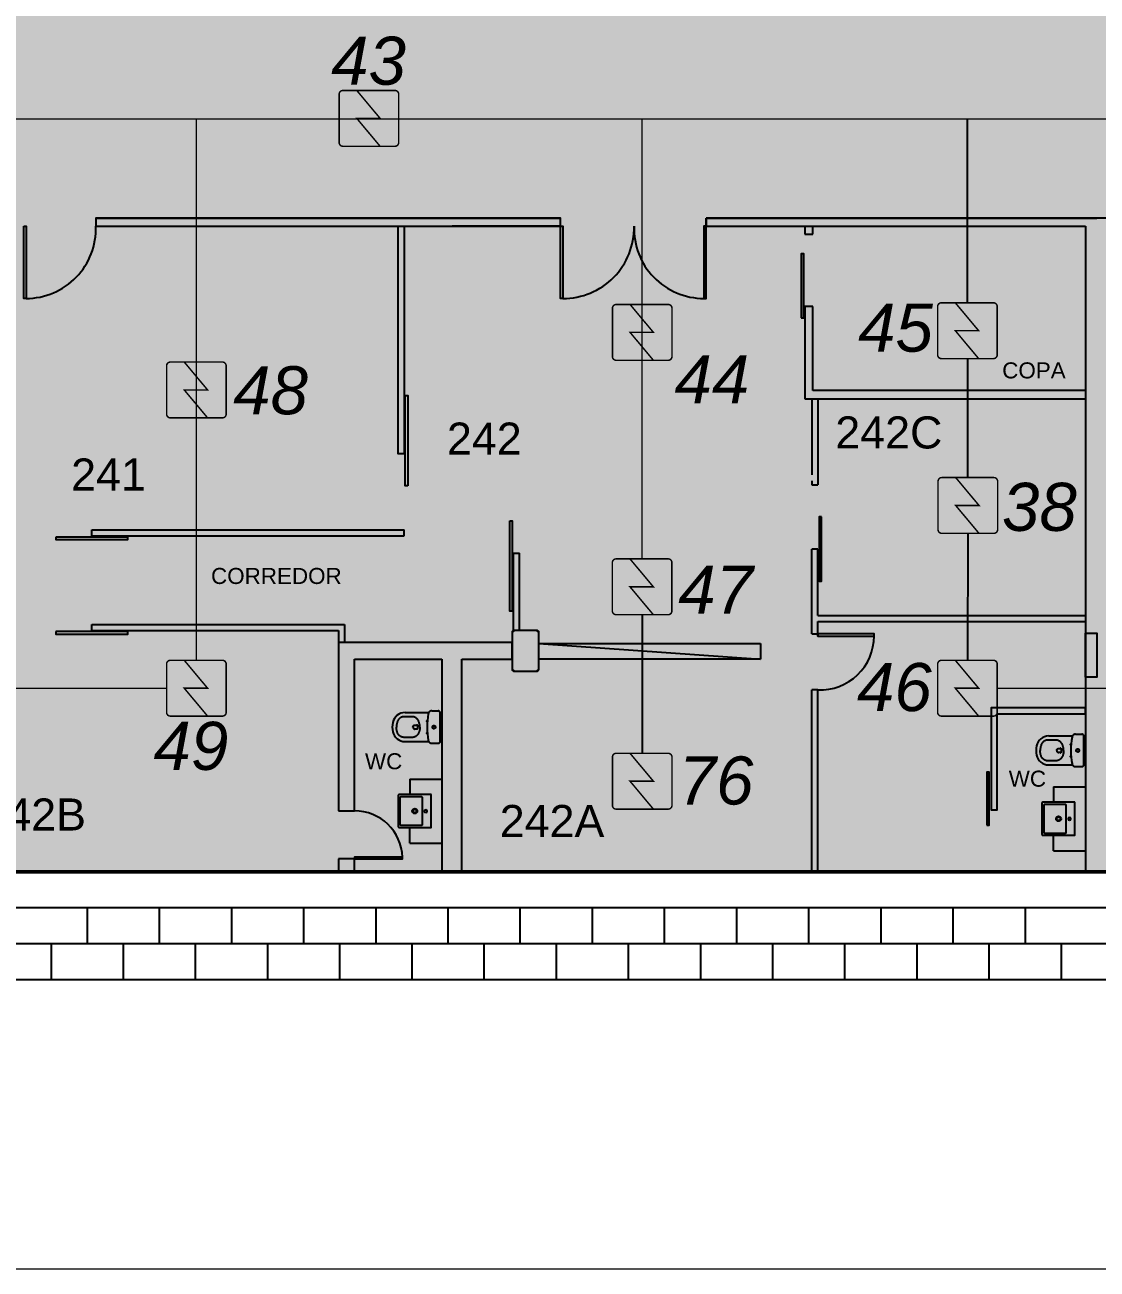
# Model space of a CAD drawing. Header units: metres. Extents: x -331 to 2982, y 362 to 2539.
# Drawn here: x 831.73 to 845.1, y 1847.57 to 1863.08 of the extents above; entities that cross this region are included whole.
import ezdxf
from ezdxf.enums import TextEntityAlignment as Align

# ---------------------------------------------------------------- set-up
doc = ezdxf.new("R2010")
doc.units = ezdxf.units.M
doc.layers.get('0').update_dxf_attribs({"color": 251})
doc.layers.add('_corredores', color=251, linetype='Continuous', plot=False)
doc.layers.add('_salas', color=251, linetype='Continuous', plot=False)
for name, color, linetype in [('ALV', 251, 'Continuous'), ('CX', 251, 'Continuous'), ('Det', 251, 'Continuous'), ('DET. FUMAÇA', 1, 'Continuous'), ('Div', 251, 'Continuous'), ('Est', 251, 'Continuous'), ('Mob', 251, 'Continuous'), ('SALAS NOVAS', 7, 'Continuous'), ('TXT', 251, 'Continuous'), ('vid', 251, 'Continuous')]:
    doc.layers.add(name, color=color, linetype=linetype)
doc.styles.add('DESTAQUE', font='arial.ttf', dxfattribs={"height": 0.4})
doc.styles.add('style2', font='arial.ttf', dxfattribs={"height": 0.45})
doc.styles.add('X3G_ENTITY_1416B7C8', font='arial.ttf', dxfattribs={"height": 0.6})
doc.styles.add('X3G_ENTITY_1416B7D2', font='arial.ttf', dxfattribs={"height": 0.6})
doc.styles.add('X3G_ENTITY_1416B7DC', font='arial.ttf', dxfattribs={"height": 0.6})
doc.styles.add('X3G_ENTITY_1416B7E6', font='arial.ttf', dxfattribs={"height": 0.6})
doc.styles.add('X3G_ENTITY_1416B7F0', font='arial.ttf', dxfattribs={"height": 0.6})
doc.styles.add('X3G_ENTITY_1416B7FA', font='arial.ttf', dxfattribs={"height": 0.6})
doc.styles.add('X3G_ENTITY_1416B80F', font='arial.ttf', dxfattribs={"height": 0.6})

# ---------------------------------------------------------------- blocks, each defined once
blk = doc.blocks.new('Detector de fumaça')
at = {"layer": 'DET. FUMAÇA', "linetype": 'Continuous', "lineweight": 15, "const_width": 0.0187}
blk.add_lwpolyline([(774.599, 539.816), (775.249, 539.816, -0.414214), (775.296, 539.769), (775.296, 539.167, -0.414214), (775.249, 539.12), (774.599, 539.12, -0.414214), (774.553, 539.167), (774.553, 539.769, -0.414214)], format="xyb", close=True, dxfattribs=at)
blk.add_lwpolyline([(774.773, 539.816), (775.064, 539.468), (774.773, 539.468), (775.064, 539.12)], dxfattribs=at)
blk = doc.blocks.new('L830C_p')
for p, q in [((-206, 212), (-206, -189)), ((202, 214), (-204, 214)), ((204, -189), (204, 212)), ((-178, 92), (-178, -164)), ((165, 104), (-166, 104)), ((177, -164), (177, 92)), ((197, -196), (-199, -196)), ((-166, -176), (165, -176))]:
    blk.add_line(p, q)
for points in [[(-166, 104, 0), (-167, 104, 0), (-168, 104, 0), (-170, 104, 0), (-171, 104, 0), (-172, 103, 0), (-173, 102, 0), (-174, 102, 0), (-175, 101, 0), (-175, 100, 0), (-176, 99, 0), (-177, 98, 0), (-177, 97, 0), (-178, 96, 0), (-178, 95, 0), (-178, 94, 0), (-178, 92, 0)], [(177, 92, 0), (177, 94, 0), (177, 95, 0), (176, 96, 0), (176, 97, 0), (176, 98, 0), (175, 99, 0), (174, 100, 0), (173, 101, 0), (173, 102, 0), (172, 102, 0), (171, 103, 0), (170, 104, 0), (168, 104, 0), (167, 104, 0), (166, 104, 0), (165, 104, 0)], [(-178, -164, 0), (-178, -165, 0), (-178, -166, 0), (-178, -167, 0), (-177, -168, 0), (-177, -169, 0), (-176, -170, 0), (-175, -171, 0), (-175, -172, 0), (-174, -173, 0), (-173, -174, 0), (-172, -174, 0), (-171, -175, 0), (-170, -175, 0), (-168, -175, 0), (-167, -176, 0), (-166, -176, 0)], [(165, -176, 0), (166, -176, 0), (167, -175, 0), (168, -175, 0), (170, -175, 0), (171, -174, 0), (172, -174, 0), (173, -173, 0), (173, -172, 0), (174, -171, 0), (175, -170, 0), (176, -169, 0), (176, -168, 0), (176, -167, 0), (177, -166, 0), (177, -165, 0), (177, -164, 0)]]:
    blk.add_polyline3d(points)
for radius in [31, 22.5]:
    blk.add_circle((-1, 9), radius)
for centre, radius, start, end in [((-204, 212), 2, 89.9815, 180), ((-1, 145), 17.5, 0, 180), ((202, 212), 2, 359.9815, 90), ((-1, 145), 17.5, 180, 0), ((-199, -189), 7, 180.001, 270.001), ((197, -189), 7, 269.999, 359.999)]:
    blk.add_arc(centre, radius, start, end)
blk = doc.blocks.new('CD01_p')
for p, q in [((-202, 58), (-202, 59)), ((-202, -19), (-202, 58)), ((178, 84), (-177, 84)), ((178, 84), (178, 84)), ((203, 59), (203, 58)), ((203, 58), (203, -19)), ((-202, -20), (-202, -19)), ((-165, -65), (-165, -65)), ((165, -65), (165, -65)), ((203, -19), (203, -20))]:
    blk.add_line(p, q)
for points in [[(-195, 77, 0), (-196, 76, 0), (-196, 75, 0), (-197, 74, 0), (-198, 73, 0), (-199, 72, 0), (-199, 71, 0), (-200, 70, 0), (-200, 69, 0), (-201, 68, 0), (-201, 67, 0), (-201, 66, 0), (-202, 65, 0)], [(-177, 84, 0), (-178, 84, 0), (-179, 84, 0), (-180, 84, 0), (-182, 84, 0), (-183, 83, 0), (-184, 83, 0), (-185, 83, 0), (-186, 82, 0), (-187, 82, 0), (-188, 81, 0), (-189, 81, 0), (-190, 80, 0), (-191, 80, 0), (-192, 79, 0), (-193, 78, 0), (-194, 78, 0), (-195, 77, 0), (-195, 77, 0)], [(195, 77, 0), (195, 77, 0), (194, 78, 0), (193, 79, 0), (192, 79, 0), (191, 80, 0), (190, 81, 0), (189, 81, 0), (188, 82, 0), (187, 82, 0), (186, 83, 0), (185, 83, 0), (184, 83, 0), (182, 83, 0), (181, 84, 0), (180, 84, 0), (179, 84, 0), (178, 84, 0), (178, 84, 0)], [(202, 64, 0), (201, 66, 0), (201, 68, 0), (200, 70, 0), (199, 72, 0), (198, 74, 0), (196, 75, 0), (195, 77, 0), (193, 78, 0), (192, 80, 0), (190, 81, 0), (188, 82, 0), (186, 82, 0), (184, 83, 0), (182, 84, 0), (180, 84, 0), (178, 84, 0)], [(202, 65, 0), (201, 66, 0), (201, 67, 0), (201, 69, 0), (200, 70, 0), (200, 71, 0), (199, 72, 0), (198, 73, 0), (198, 74, 0), (197, 75, 0), (196, 75, 0), (195, 76, 0), (195, 77, 0)], [(-202, -20, 0), (-202, -23, 0), (-202, -26, 0), (-202, -29, 0), (-201, -30, 0)], [(-201, -30, 0), (-201, -32, 0), (-200, -35, 0), (-199, -38, 0), (-198, -41, 0), (-196, -44, 0), (-194, -46, 0), (-193, -49, 0), (-191, -51, 0), (-188, -53, 0), (-186, -55, 0), (-184, -57, 0), (-181, -59, 0), (-179, -60, 0), (-176, -62, 0), (-173, -63, 0), (-170, -64, 0), (-167, -64, 0), (-165, -65, 0)], [(-199, -38, 0), (-198, -39, 0), (-198, -41, 0), (-197, -42, 0), (-196, -43, 0), (-195, -45, 0), (-194, -46, 0), (-194, -47, 0), (-193, -49, 0), (-192, -50, 0), (-191, -51, 0), (-189, -52, 0), (-188, -53, 0), (-187, -54, 0), (-186, -55, 0), (-185, -56, 0), (-183, -57, 0), (-182, -58, 0), (-181, -59, 0), (-180, -60, 0), (-178, -60, 0), (-177, -61, 0), (-175, -62, 0), (-174, -62, 0), (-172, -63, 0), (-171, -63, 0), (-169, -64, 0), (-168, -64, 0), (-166, -65, 0), (-165, -65, 0)], [(165, -65, 0), (168, -64, 0), (171, -63, 0), (174, -62, 0), (176, -61, 0), (179, -60, 0), (182, -58, 0), (184, -57, 0), (187, -55, 0), (189, -53, 0), (191, -50, 0), (193, -48, 0), (195, -46, 0), (196, -43, 0), (198, -40, 0), (199, -38, 0), (200, -35, 0), (201, -32, 0), (202, -30, 0)], [(165, -65, 0), (166, -65, 0), (167, -64, 0), (169, -64, 0), (170, -64, 0), (172, -63, 0), (173, -63, 0), (175, -62, 0), (176, -61, 0), (178, -61, 0), (179, -60, 0), (180, -59, 0), (182, -58, 0), (183, -58, 0), (184, -57, 0), (185, -56, 0), (187, -55, 0), (188, -54, 0), (189, -53, 0), (190, -52, 0), (191, -50, 0), (192, -49, 0), (193, -48, 0), (194, -47, 0), (195, -45, 0), (196, -44, 0), (197, -43, 0), (197, -41, 0), (198, -40, 0)], [(202, -30, 0), (202, -29, 0), (202, -26, 0), (202, -23, 0), (203, -20, 0)]]:
    blk.add_polyline3d(points)
for radius in [20, 18, 17]:
    blk.add_circle((0, 7), radius)
for centre, radius, start, end in [((-177, 59), 25.2, 165.2925, 167.363), ((-177, 59), 25.1, 167.3536, 180.0004), ((177, 59), 25.2, 12.1208, 14.9451), ((177, 59), 25.1, 359.9996, 12.1298), ((-157, -20), 45.4, 192.5226, 195.3598), ((0, 915), 993, 260.4423, 279.5577), ((0, 915), 993, 260.4423, 279.5577), ((157, -20), 45.4, 333.5674, 345.2283), ((157, -20), 45.3, 345.2211, 348.0367)]:
    blk.add_arc(centre, radius, start, end)

msp = doc.modelspace()

# ---------------------------------------------------------------- hatches: boundary and pattern name
at = {"layer": '_corredores', "transparency": 33554508}
h = msp.add_hatch(color=256, dxfattribs=at)
h.dxf.hatch_style = 1
h.paths.add_polyline_path([(851.609, 1924.544), (870.379, 1924.544), (870.379, 1926.38), (870.189, 1926.38), (870.189, 1926.577), (870.003, 1926.764), (866.304, 1926.765), (866.288, 1926.731), (866.184, 1926.814), (865.422, 1927.574), (863.994, 1927.574), (862.566, 1927.574), (861.756, 1926.765), (861.72, 1926.765), (861.716, 1926.764), (861.703, 1926.763), (861.685, 1926.763), (858.091, 1926.765), (857.744, 1926.418), (857.397, 1926.765), (853.804, 1926.765), (853.788, 1926.731), (853.684, 1926.814), (852.922, 1927.574), (851.494, 1927.574), (849.748, 1927.574), (849.748, 1926.814), (849.608, 1926.814), (849.608, 1929.894), (841.234, 1929.894), (841.234, 1928.054), (840.474, 1928.054), (840.474, 1927.096), (840.756, 1926.814), (840.374, 1926.432), (840.042, 1926.765), (836.434, 1926.765), (836.419, 1926.731), (836.314, 1926.814), (835.553, 1927.574), (834.124, 1927.574), (832.696, 1927.574), (831.886, 1926.765), (831.85, 1926.765), (831.847, 1926.764), (831.833, 1926.763), (831.815, 1926.763), (828.221, 1926.765), (827.874, 1926.418), (827.528, 1926.765), (823.934, 1926.765), (823.918, 1926.731), (823.814, 1926.814), (823.052, 1927.574), (821.624, 1927.574), (820.195, 1927.574), (819.385, 1926.765), (819.35, 1926.765), (819.346, 1926.764), (819.333, 1926.763), (819.315, 1926.763), (815.721, 1926.765), (815.374, 1926.418), (815.027, 1926.765), (811.434, 1926.765), (811.418, 1926.731), (811.314, 1926.814), (810.552, 1927.574), (809.124, 1927.574), (807.695, 1927.574), (806.886, 1926.765), (806.85, 1926.765), (806.846, 1926.764), (806.833, 1926.763), (806.815, 1926.763), (803.221, 1926.765), (802.874, 1926.418), (802.527, 1926.765), (798.934, 1926.765), (798.918, 1926.731), (798.814, 1926.814), (798.052, 1927.574), (796.624, 1927.574), (795.195, 1927.574), (794.386, 1926.765), (794.35, 1926.765), (794.346, 1926.764), (794.333, 1926.763), (794.315, 1926.763), (790.721, 1926.765), (790.374, 1926.418), (790.027, 1926.765), (786.434, 1926.765), (786.418, 1926.731), (786.314, 1926.814), (785.552, 1927.574), (784.124, 1927.574), (782.696, 1927.574), (781.886, 1926.765), (781.85, 1926.765), (781.846, 1926.764), (781.833, 1926.763), (781.815, 1926.763), (778.221, 1926.765), (777.874, 1926.418), (777.527, 1926.765), (773.934, 1926.765), (773.918, 1926.731), (773.814, 1926.814), (773.052, 1927.574), (771.624, 1927.574), (770.196, 1927.574), (769.386, 1926.765), (769.35, 1926.765), (769.347, 1926.764), (769.333, 1926.763), (769.315, 1926.763), (765.615, 1926.764), (765.429, 1926.577), (765.429, 1926.38), (765.239, 1926.38), (765.239, 1924.544), (770.084, 1924.544), (770.084, 1914.631), (770.394, 1914.631), (770.394, 1905.511), (765.009, 1905.511), (765.009, 1910.811), (763.809, 1910.811), (763.809, 1905.511), (755.909, 1905.511), (755.909, 1910.811), (754.809, 1910.811), (754.809, 1905.511), (746.059, 1905.511), (746.059, 1901.896), (748.429, 1901.896), (748.429, 1903.596), (748.029, 1903.596), (748.029, 1903.796), (754.454, 1903.796), (754.454, 1903.596), (754.129, 1903.596), (754.129, 1901.896), (754.454, 1901.896), (754.454, 1901.696), (754.454, 1901.171), (757.954, 1901.171), (757.954, 1903.571), (757.954, 1903.771), (768.009, 1903.771), (768.009, 1903.751), (768.814, 1903.751), (768.814, 1895.791), (767.984, 1895.791), (767.984, 1895.771), (762.344, 1895.771), (761.069, 1895.771), (761.069, 1893.046), (754.154, 1893.046), (752.479, 1893.046), (752.479, 1860.521), (752.479, 1859.096), (752.479, 1857.621), (754.079, 1857.621), (754.079, 1860.546), (753.904, 1860.546), (753.904, 1863.421), (754.169, 1863.421), (754.169, 1887.631), (760.804, 1887.631), (760.804, 1887.721), (768.909, 1887.721), (770.309, 1887.721), (771.909, 1887.721), (773.009, 1887.721), (775.859, 1887.721), (775.859, 1886.621), (777.159, 1886.621), (777.159, 1887.721), (788.759, 1887.721), (788.759, 1886.621), (790.059, 1886.621), (790.059, 1887.721), (802.309, 1887.721), (804.009, 1887.721), (844.959, 1887.721), (844.959, 1887.896), (845.259, 1887.896), (845.259, 1887.543), (845.259, 1863.221), (807.109, 1863.221), (807.109, 1860.671), (807.109, 1860.571), (806.556, 1860.571), (806.556, 1858.751), (806.556, 1855.871), (806.556, 1855.143), (807.956, 1855.143), (807.956, 1857.121), (809.134, 1857.121), (809.134, 1860.671), (845.259, 1860.671), (845.259, 1855.977), (846.384, 1855.977), (846.384, 1856.871), (846.034, 1856.871), (846.034, 1856.971), (846.434, 1856.971), (846.434, 1860.671), (849.184, 1860.671), (849.184, 1856.971), (849.584, 1856.971), (849.584, 1856.871), (849.234, 1856.871), (849.234, 1855.977), (850.459, 1855.977), (850.459, 1860.671), (859.459, 1860.671), (859.459, 1863.221), (849.559, 1863.221), (849.559, 1888.221), (849.659, 1888.221), (849.659, 1887.721), (854.289, 1887.721), (854.289, 1895.621), (859.259, 1895.621), (859.259, 1905.521), (857.359, 1905.521), (857.359, 1905.621), (858.034, 1905.621), (858.034, 1908.221), (853.709, 1908.221), (853.709, 1908.184), (853.609, 1908.184), (853.609, 1910.121), (850.859, 1910.121), (850.86, 1912.861), (849.659, 1912.861), (849.659, 1908.921), (852.409, 1908.921), (852.409, 1903.771), (852.409, 1895.701), (852.409, 1890.371), (849.559, 1890.371), (849.559, 1908.921), (849.559, 1912.961), (852.259, 1912.961), (852.259, 1914.631), (851.609, 1914.631)])
h.paths.add_polyline_path([(845.929, 1914.631), (846.006, 1914.631), (846.006, 1905.511), (844.999, 1905.511), (844.999, 1909.911), (845.009, 1910.811), (843.809, 1910.811), (843.809, 1905.511), (835.009, 1905.511), (835.009, 1910.811), (833.809, 1910.811), (833.809, 1905.511), (825.009, 1905.511), (825.009, 1910.811), (823.809, 1910.811), (823.809, 1905.511), (815.009, 1905.511), (815.009, 1910.811), (813.809, 1910.811), (813.809, 1905.511), (805.009, 1905.511), (805.009, 1910.811), (803.809, 1910.811), (803.809, 1905.511), (795.009, 1905.511), (795.009, 1910.811), (793.809, 1910.811), (793.809, 1905.511), (785.009, 1905.511), (785.009, 1910.811), (783.809, 1910.811), (783.809, 1905.511), (775.009, 1905.511), (775.009, 1910.811), (773.979, 1910.811), (773.979, 1905.511), (773.194, 1905.511), (773.194, 1914.631), (773.124, 1914.631), (773.124, 1920.111), (775.144, 1920.111), (775.144, 1921.611), (775.124, 1921.611), (775.124, 1922.031), (773.624, 1922.031), (773.624, 1921.611), (773.164, 1921.611), (773.164, 1924.544), (845.929, 1924.543), (845.929, 1921.611), (845.469, 1921.611), (845.469, 1922.031), (843.969, 1922.031), (843.969, 1921.611), (843.949, 1920.111), (845.929, 1920.111)], flags=16)
h.paths.add_polyline_path([(851.494, 1926.432), (851.112, 1926.814), (851.494, 1927.196), (851.876, 1926.814)], flags=16)
h.paths.add_polyline_path([(845.244, 1926.432), (844.862, 1926.814), (845.244, 1927.196), (845.626, 1926.814)], flags=16)
h.paths.add_polyline_path([(845.119, 1903.801), (845.119, 1895.821), (845.259, 1895.821), (845.259, 1890.321), (839.659, 1890.321), (775.859, 1890.321), (772.984, 1890.321), (772.984, 1895.791), (771.754, 1895.791), (771.754, 1903.746), (773.099, 1903.746), (773.099, 1903.801)], flags=16)
h.paths.add_polyline_path([(834.506, 1926.814), (834.124, 1926.432), (833.742, 1926.814), (834.124, 1927.196)], flags=16)
h.paths.add_polyline_path([(863.612, 1926.814), (863.994, 1927.196), (864.376, 1926.814), (863.994, 1926.432)], flags=16)
h.paths.add_polyline_path([(845.259, 1895.821), (845.259, 1890.321), (839.659, 1890.321), (775.859, 1890.321), (772.984, 1890.321), (772.984, 1895.821), (775.859, 1895.821), (839.659, 1895.821)], flags=0)
h.paths.add_polyline_path([(822.006, 1926.814), (821.624, 1926.432), (821.242, 1926.814), (821.624, 1927.196)], flags=16)
h.paths.add_polyline_path([(809.506, 1926.814), (809.124, 1926.432), (808.742, 1926.814), (809.124, 1927.196)], flags=16)
h.paths.add_polyline_path([(797.006, 1926.814), (796.624, 1926.432), (796.242, 1926.814), (796.624, 1927.196)], flags=16)
h.paths.add_polyline_path([(784.506, 1926.814), (784.124, 1926.432), (783.742, 1926.814), (784.124, 1927.196)], flags=16)
h.paths.add_polyline_path([(772.006, 1926.814), (771.624, 1926.432), (771.242, 1926.814), (771.624, 1927.196)], flags=16)
edge = h.paths.add_edge_path(flags=16)
edge.add_line((767.555, 1893.924), (767.408, 1893.821))
edge.add_line((767.408, 1893.821), (767.203, 1894.065))
edge.add_line((767.203, 1894.065), (766.309, 1893.171))
edge.add_arc((765.909, 1892.771), 0.565, -45, 45, ccw=False)
edge.add_line((766.309, 1892.372), (767.203, 1891.477))
edge.add_line((767.203, 1891.477), (767.408, 1891.721))
edge.add_line((767.408, 1891.721), (767.555, 1891.618))
edge.add_arc((765.909, 1892.771), 2.01, 35, 325, ccw=False)
at = {"layer": '_salas', "transparency": 33554559}
h = msp.add_hatch(color=256, dxfattribs=at)
h.dxf.hatch_style = 1
h.paths.add_polyline_path([(850.459, 1855.977), (849.234, 1855.977), (849.234, 1856.871), (849.584, 1856.871), (849.584, 1856.971), (846.034, 1856.971), (846.034, 1856.871), (846.384, 1856.871), (846.384, 1855.977), (845.259, 1855.977), (845.259, 1852.511), (850.459, 1852.511)])
h.paths.add_polyline_path([(870.319, 1863.221), (859.459, 1863.221), (859.459, 1860.671), (850.459, 1860.671), (850.459, 1855.977), (850.459, 1852.511), (870.319, 1852.511)])
h.paths.add_polyline_path([(854.819, 1871.071), (866.984, 1871.071), (866.984, 1871.771), (854.819, 1871.771), (854.819, 1879.171), (866.984, 1879.171), (866.984, 1879.871), (854.819, 1879.871), (854.819, 1887.321), (870.319, 1887.321), (870.319, 1887.721), (849.659, 1887.721), (849.659, 1888.221), (849.559, 1888.221), (849.559, 1863.221), (859.459, 1863.221), (870.319, 1863.221), (870.319, 1863.621), (854.819, 1863.621)])
h.paths.add_polyline_path([(845.259, 1860.671), (809.134, 1860.671), (809.134, 1857.121), (807.956, 1857.121), (807.956, 1855.143), (806.556, 1855.143), (806.556, 1855.871), (802.709, 1855.871), (802.709, 1852.511), (845.259, 1852.511), (845.259, 1855.977)])
h.paths.add_polyline_path([(802.709, 1858.751), (806.556, 1858.751), (806.556, 1859.746), (794.809, 1859.746), (794.809, 1866.521), (794.609, 1866.521), (794.609, 1850.721), (794.809, 1850.721), (794.809, 1852.511), (802.709, 1852.511), (802.709, 1855.871)])

# ---------------------------------------------------------------- linework, layer by layer
at = {"layer": 'ALV', "color": 150}
for p, q in [((843.486, 1859.617), (843.486, 1861.912)), ((843.486, 1858.921), (843.486, 1857.437)), ((843.491, 1856.741), (843.486, 1855.158)), ((839.428, 1855.727), (839.428, 1853.998))]:
    msp.add_line(p, q, dxfattribs=at)
at = {"layer": 'ALV', "color": 251}
for p, q in [((832.614, 1860.671), (838.409, 1860.671)), ((835.859, 1860.671), (838.409, 1860.671)), ((840.229, 1860.571), (840.229, 1860.671)), ((840.229, 1860.671), (845.099, 1860.671)), ((845.259, 1860.671), (840.229, 1860.671)), ((840.229, 1860.671), (840.229, 1860.571)), ((838.409, 1860.571), (837.059, 1860.571)), ((840.229, 1860.571), (844.959, 1860.571)), ((841.459, 1860.571), (844.959, 1860.571)), ((844.959, 1860.571), (844.959, 1852.531)), ((844.959, 1860.571), (844.959, 1855.496)), ((835.809, 1855.381), (835.639, 1855.381)), ((835.639, 1855.381), (835.64, 1853.281)), ((837.809, 1855.381), (835.809, 1855.381)), ((837.809, 1855.171), (837.809, 1855.381)), ((835.84, 1853.281), (835.839, 1855.171)), ((835.839, 1855.171), (836.929, 1855.171)), ((836.929, 1855.171), (836.929, 1852.531)), ((837.179, 1852.531), (837.179, 1855.171)), ((837.179, 1855.171), (837.809, 1855.171)), ((844.959, 1854.946), (844.959, 1852.531)), ((835.64, 1853.281), (835.84, 1853.281)), ((835.839, 1852.681), (835.639, 1852.681)), ((835.639, 1852.681), (835.639, 1852.531)), ((835.839, 1852.531), (835.839, 1852.681))]:
    msp.add_line(p, q, dxfattribs=at)
at = {"layer": 'ALV'}
for p, q in [((838.139, 1855.366), (838.139, 1855.366)), ((838.139, 1855.366), (840.904, 1855.366)), ((838.139, 1855.366), (840.904, 1855.171)), ((840.904, 1855.366), (840.904, 1855.171)), ((840.904, 1855.171), (838.139, 1855.171)), ((841.622, 1854.79), (841.547, 1854.79))]:
    msp.add_line(p, q, dxfattribs=at)
at = {"layer": 'ALV', "color": 251}
msp.add_lwpolyline([(838.409, 1860.571), (838.409, 1860.671), (832.614, 1860.671), (832.614, 1860.571)], close=True, dxfattribs=at)
at = {"layer": 'CX', "color": 251, "ltscale": 8}
for points in [[(831.714, 1860.571), (831.744, 1860.571), (831.744, 1859.671), (831.714, 1859.671)], [(838.409, 1860.571), (838.439, 1860.571), (838.439, 1859.671), (838.409, 1859.671)], [(840.229, 1860.571), (840.199, 1860.571), (840.199, 1859.671), (840.229, 1859.671)], [(841.622, 1855.49), (841.622, 1855.46), (842.322, 1855.46), (842.322, 1855.49)]]:
    msp.add_lwpolyline(points, close=True, dxfattribs=at)
at = {"layer": 'CX', "color": 251}
msp.add_lwpolyline([(835.839, 1852.681), (836.439, 1852.681), (836.439, 1852.702), (835.839, 1852.702)], close=True, dxfattribs=at)
at = {"layer": 'CX', "color": 251, "ltscale": 8}
for centre, radius, start, end in [((831.744, 1860.542), 0.871, 270, 1.942), ((838.442, 1860.558), 0.887, 269.8049, 0.8353), ((840.199, 1860.542), 0.871, 178.058, 270), ((841.651, 1855.46), 0.671, 267.4911, 0)]:
    msp.add_arc(centre, radius, start, end, dxfattribs=at)
at = {"layer": 'CX', "color": 251}
msp.add_arc((835.84, 1852.681), 0.6, 1.9957, 90.0626, dxfattribs=at)
at = {"layer": 'Det', "color": 251}
for p, q in [((870.759, 1852.071), (794.809, 1852.071)), ((832.059, 1852.071), (832.059, 1852.071)), ((832.509, 1851.621), (832.509, 1852.071)), ((833.409, 1851.621), (833.409, 1852.071)), ((834.309, 1851.621), (834.309, 1852.071)), ((835.209, 1851.621), (835.209, 1852.071)), ((836.109, 1851.621), (836.109, 1852.071)), ((837.009, 1851.621), (837.009, 1852.071)), ((837.909, 1851.621), (837.909, 1852.071)), ((838.809, 1851.621), (838.809, 1852.071)), ((839.709, 1851.621), (839.709, 1852.071)), ((840.609, 1851.621), (840.609, 1852.071)), ((841.509, 1851.621), (841.509, 1852.071)), ((842.409, 1851.621), (842.409, 1852.071)), ((843.309, 1851.621), (843.309, 1852.071)), ((844.209, 1851.621), (844.209, 1852.071)), ((870.759, 1851.621), (794.809, 1851.621)), ((832.059, 1851.171), (832.059, 1851.621)), ((832.959, 1851.171), (832.959, 1851.621)), ((833.859, 1851.171), (833.859, 1851.621)), ((834.759, 1851.171), (834.759, 1851.621)), ((835.659, 1851.171), (835.659, 1851.621)), ((836.559, 1851.171), (836.559, 1851.621)), ((837.459, 1851.171), (837.459, 1851.621)), ((838.359, 1851.171), (838.359, 1851.621)), ((839.259, 1851.171), (839.259, 1851.621)), ((840.159, 1851.171), (840.159, 1851.621)), ((841.059, 1851.171), (841.059, 1851.621)), ((841.959, 1851.171), (841.959, 1851.621)), ((842.859, 1851.171), (842.859, 1851.621)), ((843.759, 1851.171), (843.759, 1851.621)), ((844.659, 1851.171), (844.659, 1851.621)), ((871.209, 1851.171), (794.809, 1851.171))]:
    msp.add_line(p, q, dxfattribs=at)
at = {"layer": 'Div', "color": 150, "linetype": 'Continuous', "lineweight": 0}
for p, q in [((820.381, 1861.912), (867.59, 1861.912)), ((833.869, 1855.158), (833.869, 1861.912)), ((839.429, 1856.422), (839.429, 1861.912)), ((796.397, 1854.81), (833.497, 1854.81)), ((843.857, 1854.81), (867.965, 1854.81))]:
    msp.add_line(p, q, dxfattribs=at)
at = {"layer": 'Div', "lineweight": 0}
for p, q in [((841.459, 1860.571), (841.459, 1860.471)), ((841.559, 1860.471), (841.559, 1860.571)), ((841.459, 1859.571), (841.459, 1858.421)), ((841.559, 1859.571), (841.459, 1859.571)), ((841.559, 1858.521), (841.559, 1859.571)), ((844.959, 1858.521), (841.559, 1858.521)), ((841.459, 1858.421), (844.959, 1858.421)), ((841.547, 1858.421), (841.547, 1857.471)), ((841.622, 1858.421), (841.622, 1857.346)), ((841.547, 1857.396), (841.547, 1857.346)), ((841.547, 1857.346), (841.622, 1857.346)), ((832.564, 1856.784), (836.459, 1856.784)), ((832.564, 1856.709), (832.564, 1856.784)), ((836.459, 1856.709), (836.459, 1856.784)), ((832.564, 1856.709), (836.459, 1856.709)), ((837.824, 1855.531), (837.824, 1856.496)), ((837.824, 1856.496), (837.899, 1856.496)), ((837.899, 1855.531), (837.899, 1856.496)), ((841.622, 1856.546), (841.547, 1856.546)), ((841.547, 1855.49), (841.547, 1856.546)), ((841.622, 1855.716), (841.622, 1856.546)), ((841.622, 1855.46), (841.622, 1855.641)), ((832.564, 1855.606), (835.714, 1855.606)), ((832.564, 1855.531), (832.564, 1855.606)), ((832.564, 1855.531), (835.639, 1855.531)), ((835.639, 1855.531), (835.639, 1855.381)), ((835.714, 1855.606), (835.714, 1855.381)), ((841.547, 1852.631), (841.547, 1854.79)), ((841.622, 1852.631), (841.622, 1854.79))]:
    msp.add_line(p, q, dxfattribs=at)
at = {"layer": 'Div', "color": 251}
for p, q in [((841.459, 1860.571), (841.459, 1860.471)), ((841.559, 1860.471), (841.559, 1860.571)), ((841.459, 1859.571), (841.459, 1858.421)), ((841.559, 1859.571), (841.459, 1859.571)), ((841.559, 1858.521), (841.559, 1859.571)), ((844.959, 1858.521), (841.559, 1858.521)), ((841.459, 1858.421), (844.959, 1858.421)), ((841.547, 1858.421), (841.547, 1857.471)), ((841.622, 1858.421), (841.622, 1857.346)), ((841.547, 1857.396), (841.547, 1857.346)), ((841.547, 1857.346), (841.622, 1857.346)), ((832.564, 1856.784), (836.459, 1856.784)), ((832.564, 1856.709), (832.564, 1856.784)), ((836.459, 1856.709), (836.459, 1856.784)), ((832.564, 1856.709), (836.459, 1856.709)), ((837.824, 1855.531), (837.824, 1856.496)), ((837.824, 1856.496), (837.899, 1856.496)), ((837.899, 1855.531), (837.899, 1856.496)), ((841.622, 1856.546), (841.547, 1856.546)), ((841.547, 1855.49), (841.547, 1856.546)), ((841.622, 1855.716), (841.622, 1856.546)), ((841.622, 1855.716), (844.959, 1855.716)), ((841.622, 1855.641), (844.959, 1855.641)), ((841.622, 1855.46), (841.622, 1855.641)), ((832.564, 1855.606), (835.714, 1855.606)), ((832.564, 1855.531), (832.564, 1855.606)), ((832.564, 1855.531), (835.639, 1855.531)), ((835.639, 1855.531), (835.639, 1855.381)), ((835.714, 1855.606), (835.714, 1855.381)), ((841.547, 1852.531), (841.547, 1854.79)), ((841.622, 1852.531), (841.622, 1854.79))]:
    msp.add_line(p, q, dxfattribs=at)
at = {"layer": 'Div', "color": 251, "ltscale": 0.8}
msp.add_line((841.547, 1855.49), (841.622, 1855.49), dxfattribs=at)
at = {"layer": 'Div', "lineweight": 0, "ltscale": 0.8}
msp.add_line((841.562, 1855.49), (841.622, 1855.49), dxfattribs=at)
at = {"layer": 'Div', "color": 230, "linetype": 'Continuous', "lineweight": 0}
msp.add_line((871.641, 1847.565), (787.641, 1847.565), dxfattribs=at)
at = {"layer": 'Div', "lineweight": 0}
for points in [[(836.459, 1860.571), (836.459, 1857.734), (836.384, 1857.734), (836.384, 1860.571)], [(841.459, 1860.471), (841.559, 1860.471)]]:
    msp.add_lwpolyline(points, dxfattribs=at)
at = {"layer": 'Div', "color": 251}
for points in [[(836.459, 1860.571), (836.459, 1857.734), (836.384, 1857.734), (836.384, 1860.571)], [(841.459, 1860.471), (841.559, 1860.471)]]:
    msp.add_lwpolyline(points, dxfattribs=at)
at = {"layer": 'Div', "lineweight": 0}
for points in [[(841.414, 1859.429), (841.444, 1859.429), (841.444, 1860.229), (841.414, 1860.229)], [(836.504, 1857.334), (836.474, 1857.334), (836.474, 1858.459), (836.504, 1858.459)], [(837.779, 1856.896), (837.809, 1856.896), (837.809, 1855.771), (837.779, 1855.771)], [(841.667, 1856.946), (841.637, 1856.946), (841.637, 1856.146), (841.667, 1856.146)], [(832.114, 1856.694), (832.114, 1856.664), (833.014, 1856.664), (833.014, 1856.694)], [(832.114, 1855.516), (832.114, 1855.486), (833.014, 1855.486), (833.014, 1855.516)], [(843.859, 1854.491), (844.959, 1854.491), (844.959, 1854.566), (843.784, 1854.566), (843.784, 1853.294), (843.859, 1853.294)], [(843.727, 1853.101), (843.757, 1853.101), (843.757, 1853.764), (843.727, 1853.764)]]:
    msp.add_lwpolyline(points, close=True, dxfattribs=at)
at = {"layer": 'Div', "color": 251}
for points in [[(841.414, 1859.429), (841.444, 1859.429), (841.444, 1860.229), (841.414, 1860.229)], [(836.504, 1857.334), (836.474, 1857.334), (836.474, 1858.459), (836.504, 1858.459)], [(837.779, 1856.896), (837.809, 1856.896), (837.809, 1855.771), (837.779, 1855.771)], [(841.667, 1856.946), (841.637, 1856.946), (841.637, 1856.146), (841.667, 1856.146)], [(832.114, 1856.694), (832.114, 1856.664), (833.014, 1856.664), (833.014, 1856.694)], [(832.114, 1855.516), (832.114, 1855.486), (833.014, 1855.486), (833.014, 1855.516)], [(843.859, 1854.491), (844.959, 1854.491), (844.959, 1854.566), (843.784, 1854.566), (843.784, 1853.294), (843.859, 1853.294)], [(843.727, 1853.101), (843.757, 1853.101), (843.757, 1853.764), (843.727, 1853.764)]]:
    msp.add_lwpolyline(points, close=True, dxfattribs=at)
at = {"layer": 'Est', "color": 251}
for points in [[(838.139, 1855.036), (838.139, 1855.516), (838.124, 1855.516), (838.124, 1855.531), (837.824, 1855.531), (837.824, 1855.516), (837.809, 1855.516), (837.809, 1855.036), (837.824, 1855.036), (837.824, 1855.021), (838.124, 1855.021), (838.124, 1855.036), (838.139, 1855.036)], [(844.959, 1854.946), (844.959, 1855.496), (845.099, 1855.496), (845.099, 1854.946)]]:
    msp.add_lwpolyline(points, close=True, dxfattribs=at)
at = {"layer": 'Mob', "color": 251}
for p, q in [((836.552, 1854.455), (836.466, 1854.455)), ((836.471, 1854.506), (836.767, 1854.508)), ((836.57, 1854.325), (836.57, 1854.327)), ((836.57, 1854.325), (836.57, 1854.324)), ((836.552, 1854.196), (836.466, 1854.196)), ((836.471, 1854.145), (836.766, 1854.145)), ((844.582, 1854.163), (844.496, 1854.163)), ((844.501, 1854.214), (844.797, 1854.216)), ((844.6, 1854.034), (844.6, 1854.035)), ((844.6, 1854.034), (844.6, 1854.032)), ((844.582, 1853.904), (844.496, 1853.904)), ((844.501, 1853.853), (844.796, 1853.853)), ((836.529, 1853.677), (836.529, 1853.482)), ((836.529, 1853.677), (836.929, 1853.677)), ((844.559, 1853.581), (844.559, 1853.386)), ((844.559, 1853.581), (844.959, 1853.581)), ((836.529, 1852.877), (836.529, 1853.072)), ((836.529, 1852.877), (836.929, 1852.877)), ((844.559, 1852.781), (844.559, 1852.976)), ((844.559, 1852.781), (844.959, 1852.781))]:
    msp.add_line(p, q, dxfattribs=at)
for points in [[(836.466, 1854.455, 0), (836.461, 1854.455, 0), (836.456, 1854.454, 0), (836.451, 1854.454, 0), (836.446, 1854.453, 0), (836.442, 1854.453, 0), (836.438, 1854.452, 0), (836.434, 1854.451, 0), (836.43, 1854.449, 0), (836.426, 1854.448, 0), (836.423, 1854.447, 0), (836.42, 1854.445, 0), (836.417, 1854.444, 0), (836.414, 1854.442, 0), (836.411, 1854.44, 0), (836.408, 1854.438, 0), (836.405, 1854.436, 0), (836.402, 1854.433, 0), (836.4, 1854.431, 0), (836.397, 1854.429, 0), (836.395, 1854.426, 0), (836.392, 1854.423, 0), (836.39, 1854.421, 0), (836.388, 1854.418, 0), (836.386, 1854.415, 0), (836.384, 1854.412, 0), (836.382, 1854.408, 0), (836.38, 1854.405, 0), (836.378, 1854.401, 0), (836.377, 1854.397, 0), (836.375, 1854.394, 0), (836.374, 1854.389, 0), (836.372, 1854.384, 0), (836.371, 1854.379, 0), (836.369, 1854.374, 0), (836.368, 1854.368, 0), (836.367, 1854.362, 0), (836.366, 1854.356, 0), (836.365, 1854.35, 0), (836.365, 1854.344, 0), (836.365, 1854.338, 0), (836.364, 1854.331, 0), (836.364, 1854.325, 0)], [(836.656, 1854.325, 0), (836.656, 1854.332, 0), (836.655, 1854.338, 0), (836.655, 1854.345, 0), (836.654, 1854.351, 0), (836.654, 1854.356, 0), (836.653, 1854.361, 0), (836.652, 1854.366, 0), (836.651, 1854.371, 0), (836.649, 1854.376, 0), (836.648, 1854.381, 0), (836.647, 1854.386, 0), (836.645, 1854.391, 0), (836.643, 1854.395, 0), (836.641, 1854.399, 0), (836.639, 1854.403, 0), (836.638, 1854.406, 0), (836.635, 1854.41, 0), (836.633, 1854.413, 0), (836.631, 1854.416, 0), (836.629, 1854.419, 0), (836.627, 1854.422, 0), (836.624, 1854.425, 0), (836.622, 1854.428, 0), (836.619, 1854.43, 0), (836.616, 1854.433, 0), (836.613, 1854.435, 0), (836.611, 1854.437, 0), (836.608, 1854.439, 0), (836.604, 1854.441, 0), (836.601, 1854.443, 0), (836.598, 1854.445, 0), (836.595, 1854.447, 0), (836.591, 1854.448, 0), (836.588, 1854.449, 0), (836.584, 1854.451, 0), (836.579, 1854.452, 0), (836.575, 1854.453, 0), (836.571, 1854.453, 0), (836.566, 1854.454, 0), (836.562, 1854.454, 0), (836.557, 1854.455, 0), (836.552, 1854.455, 0)], [(836.466, 1854.196, 0), (836.461, 1854.196, 0), (836.456, 1854.196, 0), (836.451, 1854.197, 0), (836.446, 1854.198, 0), (836.442, 1854.198, 0), (836.438, 1854.199, 0), (836.434, 1854.2, 0), (836.43, 1854.202, 0), (836.426, 1854.203, 0), (836.423, 1854.204, 0), (836.42, 1854.206, 0), (836.417, 1854.207, 0), (836.414, 1854.209, 0), (836.411, 1854.211, 0), (836.408, 1854.213, 0), (836.405, 1854.215, 0), (836.402, 1854.217, 0), (836.4, 1854.22, 0), (836.397, 1854.222, 0), (836.395, 1854.225, 0), (836.392, 1854.227, 0), (836.39, 1854.23, 0), (836.388, 1854.233, 0), (836.386, 1854.236, 0), (836.384, 1854.239, 0), (836.382, 1854.243, 0), (836.38, 1854.246, 0), (836.378, 1854.25, 0), (836.377, 1854.253, 0), (836.375, 1854.257, 0), (836.374, 1854.262, 0), (836.372, 1854.267, 0), (836.371, 1854.272, 0), (836.369, 1854.277, 0), (836.368, 1854.283, 0), (836.367, 1854.289, 0), (836.366, 1854.295, 0), (836.365, 1854.301, 0), (836.365, 1854.307, 0), (836.365, 1854.313, 0), (836.364, 1854.319, 0), (836.364, 1854.325, 0)], [(836.656, 1854.325, 0), (836.656, 1854.319, 0), (836.655, 1854.313, 0), (836.655, 1854.306, 0), (836.654, 1854.3, 0), (836.654, 1854.295, 0), (836.653, 1854.29, 0), (836.652, 1854.285, 0), (836.651, 1854.28, 0), (836.649, 1854.274, 0), (836.648, 1854.27, 0), (836.647, 1854.265, 0), (836.645, 1854.26, 0), (836.643, 1854.256, 0), (836.641, 1854.252, 0), (836.639, 1854.248, 0), (836.638, 1854.244, 0), (836.635, 1854.241, 0), (836.633, 1854.237, 0), (836.631, 1854.234, 0), (836.629, 1854.231, 0), (836.627, 1854.229, 0), (836.624, 1854.226, 0), (836.622, 1854.223, 0), (836.619, 1854.22, 0), (836.616, 1854.218, 0), (836.613, 1854.216, 0), (836.611, 1854.213, 0), (836.608, 1854.211, 0), (836.604, 1854.209, 0), (836.601, 1854.208, 0), (836.598, 1854.206, 0), (836.595, 1854.204, 0), (836.591, 1854.203, 0), (836.588, 1854.202, 0), (836.584, 1854.2, 0), (836.579, 1854.199, 0), (836.575, 1854.198, 0), (836.571, 1854.197, 0), (836.566, 1854.197, 0), (836.562, 1854.196, 0), (836.557, 1854.196, 0), (836.552, 1854.196, 0)], [(836.57, 1854.327, 0), (836.571, 1854.328, 0), (836.571, 1854.329, 0), (836.571, 1854.33, 0), (836.571, 1854.332, 0), (836.571, 1854.333, 0), (836.572, 1854.334, 0), (836.572, 1854.335, 0), (836.573, 1854.336, 0), (836.573, 1854.338, 0), (836.574, 1854.339, 0), (836.575, 1854.34, 0), (836.575, 1854.341, 0), (836.576, 1854.342, 0), (836.577, 1854.343, 0), (836.578, 1854.344, 0), (836.579, 1854.344, 0), (836.58, 1854.345, 0), (836.581, 1854.346, 0), (836.582, 1854.347, 0), (836.584, 1854.347, 0), (836.585, 1854.348, 0), (836.587, 1854.348, 0), (836.588, 1854.349, 0), (836.589, 1854.349, 0), (836.591, 1854.35, 0), (836.592, 1854.35, 0), (836.594, 1854.35, 0), (836.595, 1854.35, 0)], [(836.57, 1854.324, 0), (836.571, 1854.323, 0), (836.571, 1854.322, 0), (836.571, 1854.32, 0), (836.571, 1854.319, 0), (836.571, 1854.318, 0), (836.572, 1854.317, 0), (836.572, 1854.316, 0), (836.573, 1854.315, 0), (836.573, 1854.313, 0), (836.574, 1854.312, 0), (836.575, 1854.311, 0), (836.575, 1854.31, 0), (836.576, 1854.309, 0), (836.577, 1854.308, 0), (836.578, 1854.307, 0), (836.579, 1854.306, 0), (836.58, 1854.306, 0), (836.581, 1854.305, 0), (836.582, 1854.304, 0), (836.584, 1854.304, 0), (836.585, 1854.303, 0), (836.587, 1854.302, 0), (836.588, 1854.302, 0), (836.589, 1854.302, 0), (836.591, 1854.301, 0), (836.592, 1854.301, 0), (836.594, 1854.301, 0), (836.595, 1854.301, 0)], [(836.616, 1854.353, 0), (836.616, 1854.353, 0), (836.617, 1854.353, 0), (836.618, 1854.353, 0), (836.618, 1854.353, 0), (836.619, 1854.352, 0), (836.62, 1854.352, 0), (836.621, 1854.352, 0), (836.621, 1854.351, 0), (836.622, 1854.351, 0), (836.623, 1854.35, 0), (836.623, 1854.35, 0), (836.624, 1854.349, 0), (836.624, 1854.349, 0), (836.624, 1854.348, 0), (836.625, 1854.348, 0), (836.625, 1854.347, 0), (836.625, 1854.346, 0), (836.625, 1854.346, 0), (836.625, 1854.345, 0), (836.625, 1854.345, 0)], [(836.625, 1854.306, 0), (836.625, 1854.306, 0), (836.625, 1854.305, 0), (836.625, 1854.305, 0), (836.625, 1854.304, 0), (836.625, 1854.303, 0), (836.624, 1854.303, 0), (836.624, 1854.302, 0), (836.624, 1854.302, 0), (836.623, 1854.301, 0), (836.623, 1854.301, 0), (836.622, 1854.3, 0), (836.622, 1854.3, 0), (836.621, 1854.299, 0), (836.62, 1854.299, 0), (836.62, 1854.299, 0), (836.619, 1854.298, 0), (836.618, 1854.298, 0), (836.617, 1854.298, 0), (836.616, 1854.298, 0), (836.616, 1854.297, 0)], [(836.625, 1854.345, 0), (836.626, 1854.344, 0), (836.626, 1854.341, 0), (836.626, 1854.338, 0), (836.626, 1854.335, 0), (836.626, 1854.332, 0), (836.626, 1854.329, 0), (836.626, 1854.325, 0)], [(836.626, 1854.325, 0), (836.626, 1854.325, 0), (836.626, 1854.322, 0), (836.626, 1854.318, 0), (836.626, 1854.315, 0), (836.626, 1854.312, 0), (836.626, 1854.309, 0), (836.625, 1854.306, 0), (836.625, 1854.306, 0)], [(844.496, 1854.163, 0), (844.491, 1854.163, 0), (844.486, 1854.163, 0), (844.481, 1854.162, 0), (844.476, 1854.161, 0), (844.472, 1854.161, 0), (844.468, 1854.16, 0), (844.464, 1854.159, 0), (844.46, 1854.157, 0), (844.456, 1854.156, 0), (844.453, 1854.155, 0), (844.45, 1854.153, 0), (844.447, 1854.152, 0), (844.444, 1854.15, 0), (844.441, 1854.148, 0), (844.438, 1854.146, 0), (844.435, 1854.144, 0), (844.432, 1854.142, 0), (844.43, 1854.139, 0), (844.427, 1854.137, 0), (844.425, 1854.134, 0), (844.422, 1854.132, 0), (844.42, 1854.129, 0), (844.418, 1854.126, 0), (844.416, 1854.123, 0), (844.414, 1854.12, 0), (844.412, 1854.116, 0), (844.41, 1854.113, 0), (844.408, 1854.109, 0), (844.407, 1854.106, 0), (844.405, 1854.102, 0), (844.404, 1854.097, 0), (844.402, 1854.092, 0), (844.401, 1854.087, 0), (844.399, 1854.082, 0), (844.398, 1854.076, 0), (844.397, 1854.07, 0), (844.396, 1854.064, 0), (844.395, 1854.058, 0), (844.395, 1854.052, 0), (844.395, 1854.046, 0), (844.394, 1854.04, 0), (844.394, 1854.034, 0)], [(844.686, 1854.034, 0), (844.686, 1854.04, 0), (844.685, 1854.046, 0), (844.685, 1854.053, 0), (844.684, 1854.059, 0), (844.684, 1854.064, 0), (844.683, 1854.069, 0), (844.682, 1854.074, 0), (844.681, 1854.079, 0), (844.679, 1854.084, 0), (844.678, 1854.089, 0), (844.677, 1854.094, 0), (844.675, 1854.099, 0), (844.673, 1854.103, 0), (844.671, 1854.107, 0), (844.669, 1854.111, 0), (844.668, 1854.115, 0), (844.665, 1854.118, 0), (844.663, 1854.122, 0), (844.661, 1854.125, 0), (844.659, 1854.128, 0), (844.657, 1854.13, 0), (844.654, 1854.133, 0), (844.652, 1854.136, 0), (844.649, 1854.139, 0), (844.646, 1854.141, 0), (844.643, 1854.143, 0), (844.641, 1854.146, 0), (844.638, 1854.148, 0), (844.634, 1854.15, 0), (844.631, 1854.151, 0), (844.628, 1854.153, 0), (844.625, 1854.155, 0), (844.621, 1854.156, 0), (844.618, 1854.157, 0), (844.614, 1854.159, 0), (844.609, 1854.16, 0), (844.605, 1854.161, 0), (844.601, 1854.162, 0), (844.596, 1854.162, 0), (844.592, 1854.163, 0), (844.587, 1854.163, 0), (844.582, 1854.163, 0)], [(844.496, 1853.904, 0), (844.491, 1853.904, 0), (844.486, 1853.905, 0), (844.481, 1853.905, 0), (844.476, 1853.906, 0), (844.472, 1853.906, 0), (844.468, 1853.907, 0), (844.464, 1853.908, 0), (844.46, 1853.91, 0), (844.456, 1853.911, 0), (844.453, 1853.912, 0), (844.45, 1853.914, 0), (844.447, 1853.915, 0), (844.444, 1853.917, 0), (844.441, 1853.919, 0), (844.438, 1853.921, 0), (844.435, 1853.923, 0), (844.432, 1853.926, 0), (844.43, 1853.928, 0), (844.427, 1853.93, 0), (844.425, 1853.933, 0), (844.422, 1853.936, 0), (844.42, 1853.938, 0), (844.418, 1853.941, 0), (844.416, 1853.944, 0), (844.414, 1853.947, 0), (844.412, 1853.951, 0), (844.41, 1853.954, 0), (844.408, 1853.958, 0), (844.407, 1853.962, 0), (844.405, 1853.965, 0), (844.404, 1853.97, 0), (844.402, 1853.975, 0), (844.401, 1853.98, 0), (844.399, 1853.985, 0), (844.398, 1853.991, 0), (844.397, 1853.997, 0), (844.396, 1854.003, 0), (844.395, 1854.009, 0), (844.395, 1854.015, 0), (844.395, 1854.021, 0), (844.394, 1854.028, 0), (844.394, 1854.034, 0)], [(844.686, 1854.034, 0), (844.686, 1854.027, 0), (844.685, 1854.021, 0), (844.685, 1854.014, 0), (844.684, 1854.008, 0), (844.684, 1854.003, 0), (844.683, 1853.998, 0), (844.682, 1853.993, 0), (844.681, 1853.988, 0), (844.679, 1853.983, 0), (844.678, 1853.978, 0), (844.677, 1853.973, 0), (844.675, 1853.968, 0), (844.673, 1853.964, 0), (844.671, 1853.96, 0), (844.669, 1853.956, 0), (844.668, 1853.953, 0), (844.665, 1853.949, 0), (844.663, 1853.946, 0), (844.661, 1853.943, 0), (844.659, 1853.94, 0), (844.657, 1853.937, 0), (844.654, 1853.934, 0), (844.652, 1853.931, 0), (844.649, 1853.929, 0), (844.646, 1853.926, 0), (844.643, 1853.924, 0), (844.641, 1853.922, 0), (844.638, 1853.92, 0), (844.634, 1853.918, 0), (844.631, 1853.916, 0), (844.628, 1853.914, 0), (844.625, 1853.912, 0), (844.621, 1853.911, 0), (844.618, 1853.91, 0), (844.614, 1853.908, 0), (844.609, 1853.907, 0), (844.605, 1853.906, 0), (844.601, 1853.906, 0), (844.596, 1853.905, 0), (844.592, 1853.905, 0), (844.587, 1853.904, 0), (844.582, 1853.904, 0)], [(844.6, 1854.035, 0), (844.601, 1854.036, 0), (844.601, 1854.037, 0), (844.601, 1854.039, 0), (844.601, 1854.04, 0), (844.601, 1854.041, 0), (844.602, 1854.042, 0), (844.602, 1854.043, 0), (844.603, 1854.044, 0), (844.603, 1854.046, 0), (844.604, 1854.047, 0), (844.605, 1854.048, 0), (844.605, 1854.049, 0), (844.606, 1854.05, 0), (844.607, 1854.051, 0), (844.608, 1854.052, 0), (844.609, 1854.053, 0), (844.61, 1854.053, 0), (844.611, 1854.054, 0), (844.612, 1854.055, 0), (844.614, 1854.055, 0), (844.615, 1854.056, 0), (844.617, 1854.057, 0), (844.618, 1854.057, 0), (844.619, 1854.057, 0), (844.621, 1854.058, 0), (844.622, 1854.058, 0), (844.624, 1854.058, 0), (844.625, 1854.058, 0)], [(844.6, 1854.032, 0), (844.601, 1854.031, 0), (844.601, 1854.03, 0), (844.601, 1854.029, 0), (844.601, 1854.027, 0), (844.601, 1854.026, 0), (844.602, 1854.025, 0), (844.602, 1854.024, 0), (844.603, 1854.023, 0), (844.603, 1854.021, 0), (844.604, 1854.02, 0), (844.605, 1854.019, 0), (844.605, 1854.018, 0), (844.606, 1854.017, 0), (844.607, 1854.016, 0), (844.608, 1854.015, 0), (844.609, 1854.015, 0), (844.61, 1854.014, 0), (844.611, 1854.013, 0), (844.612, 1854.012, 0), (844.614, 1854.012, 0), (844.615, 1854.011, 0), (844.617, 1854.011, 0), (844.618, 1854.01, 0), (844.619, 1854.01, 0), (844.621, 1854.009, 0), (844.622, 1854.009, 0), (844.624, 1854.009, 0), (844.625, 1854.009, 0)], [(844.646, 1854.062, 0), (844.646, 1854.062, 0), (844.647, 1854.061, 0), (844.648, 1854.061, 0), (844.648, 1854.061, 0), (844.649, 1854.061, 0), (844.65, 1854.06, 0), (844.651, 1854.06, 0), (844.651, 1854.059, 0), (844.652, 1854.059, 0), (844.653, 1854.059, 0), (844.653, 1854.058, 0), (844.654, 1854.057, 0), (844.654, 1854.057, 0), (844.654, 1854.056, 0), (844.655, 1854.056, 0), (844.655, 1854.055, 0), (844.655, 1854.054, 0), (844.655, 1854.054, 0), (844.655, 1854.053, 0), (844.655, 1854.053, 0)], [(844.655, 1854.014, 0), (844.655, 1854.014, 0), (844.655, 1854.013, 0), (844.655, 1854.013, 0), (844.655, 1854.012, 0), (844.655, 1854.012, 0), (844.654, 1854.011, 0), (844.654, 1854.01, 0), (844.654, 1854.01, 0), (844.653, 1854.009, 0), (844.653, 1854.009, 0), (844.652, 1854.008, 0), (844.652, 1854.008, 0), (844.651, 1854.007, 0), (844.65, 1854.007, 0), (844.65, 1854.007, 0), (844.649, 1854.006, 0), (844.648, 1854.006, 0), (844.647, 1854.006, 0), (844.646, 1854.006, 0), (844.646, 1854.006, 0)], [(844.655, 1854.053, 0), (844.656, 1854.052, 0), (844.656, 1854.049, 0), (844.656, 1854.046, 0), (844.656, 1854.043, 0), (844.656, 1854.04, 0), (844.656, 1854.037, 0), (844.656, 1854.034, 0)], [(844.656, 1854.034, 0), (844.656, 1854.034, 0), (844.656, 1854.03, 0), (844.656, 1854.027, 0), (844.656, 1854.024, 0), (844.656, 1854.021, 0), (844.656, 1854.018, 0), (844.655, 1854.014, 0), (844.655, 1854.014, 0)]]:
    msp.add_polyline3d(points, dxfattribs=at)
for centre in [(836.746, 1854.4), (836.746, 1854.25), (844.776, 1854.109), (844.776, 1853.959)]:
    msp.add_circle(centre, 0.006, dxfattribs=at)
for centre, radius, start, end in [((836.471, 1854.35), 0.156, 89.9862, 167.3045), ((836.58, 1854.325), 0.268, 167.2895, 192.7105), ((836.471, 1854.301), 0.156, 192.6955, 270.0138), ((836.608, 1866.67), 12.32, 269.9411, 270.0699), ((836.608, 1841.981), 12.32, 89.9301, 90.0589), ((836.614, 1854.336), 0.0173, 83.7093, 89.2275), ((836.614, 1854.315), 0.0173, 270.7726, 276.2609), ((844.61, 1854.034), 0.268, 167.2895, 192.7105), ((844.501, 1854.058), 0.156, 89.9862, 167.3045), ((844.501, 1854.009), 0.156, 192.6955, 270.0138), ((844.638, 1866.378), 12.32, 269.9411, 270.0699), ((844.638, 1841.689), 12.32, 89.9301, 90.0589), ((844.644, 1854.044), 0.0173, 83.7093, 89.2275), ((844.644, 1854.023), 0.0173, 270.7726, 276.2609)]:
    msp.add_arc(centre, radius, start, end, dxfattribs=at)
at = {"layer": 'vid', "color": 251, "linetype": 'ByBlock'}
for p, q in [((794.809, 1852.511), (870.319, 1852.511)), ((823.459, 1852.531), (870.299, 1852.531))]:
    msp.add_line(p, q, dxfattribs=at)

# ---------------------------------------------------------------- block references
at = {"layer": 'DET. FUMAÇA', "linetype": 'Continuous', "lineweight": 0}
for p in [(61.096, 1322.449), (64.505, 1319.78), (68.562, 1319.801), (58.944, 1319.062), (68.567, 1317.621), (64.504, 1316.607), (58.944, 1315.342), (68.562, 1315.342), (64.505, 1314.182)]:
    msp.add_blockref('Detector de fumaça', p, dxfattribs=at)
at = {"layer": 'Mob', "color": 251, "xscale": 0.0009999999999763531, "yscale": 0.0009999999999763531, "zscale": 0.0009999999999763531, "rotation": 270}
for name, p in [('CD01_p', (836.825, 1854.325)), ('CD01_p', (844.855, 1854.034)), ('L830C_p', (836.584, 1853.277)), ('L830C_p', (844.614, 1853.181))]:
    msp.add_blockref(name, p, dxfattribs=at)

# ---------------------------------------------------------------- texts
at = {"layer": 'Div', "color": 5, "linetype": 'Continuous', "lineweight": 0, "true_color": 0x0000ff, "char_height": 0.6, "attachment_point": 1}
for s, insert, style in [('{\\fArial|b0|i1|c0|p34;43}', (835.55, 1862.936), 'X3G_ENTITY_1416B80F'), ('{\\fArial|b0|i1|c0|p34;45}', (842.123, 1859.607), 'X3G_ENTITY_1416B7F0'), ('{\\fArial|b0|i1|c0|p34;44}', (839.833, 1858.962), 'X3G_ENTITY_1416B7DC'), ('{\\fArial|b0|i1|c0|p34;48}', (834.328, 1858.826), 'X3G_ENTITY_1416B7D2'), ('{\\fArial|b0|i1|c0|p34;38}', (843.918, 1857.372), 'X3G_ENTITY_1416B7FA'), ('{\\fArial|b0|i1|c0|p34;47}', (839.88, 1856.338), 'X3G_ENTITY_1416B7E6'), ('{\\fArial|b0|i1|c0|p34;46}', (842.109, 1855.124), 'X3G_ENTITY_1416B7FA'), ('{\\fArial|b0|i1|c0|p34;49}', (833.334, 1854.391), 'X3G_ENTITY_1416B7C8'), ('{\\fArial|b0|i1|c0|p34;76}', (839.885, 1853.959), 'X3G_ENTITY_1416B7E6')]:
    msp.add_mtext_dynamic_manual_height_columns(s, width=13.3188, gutter_width=2.5, heights=[0], dxfattribs=dict(at, insert=insert, style=style))
at = {"layer": 'SALAS NOVAS', "color": 251, "linetype": 'ByBlock', "style": 'DESTAQUE'}
for s, p in [('242', (837.46, 1857.723)), ('242C', (842.506, 1857.8)), ('241', (832.772, 1857.275)), ('242B', (831.839, 1853.035)), ('242A', (838.305, 1852.954))]:
    msp.add_text(s, height=0.4, dxfattribs=at).set_placement(p, align=Align.CENTER)
at = {"layer": 'TXT', "color": 251, "style": 'style2'}
for s, p in [('COPA', (844.316, 1858.674)), ('CORREDOR', (834.866, 1856.11)), ('WC', (836.204, 1853.799)), ('WC', (844.234, 1853.582))]:
    msp.add_text(s, height=0.2, dxfattribs=at).set_placement(p, align=Align.CENTER)

doc.saveas('drawing.dxf')
